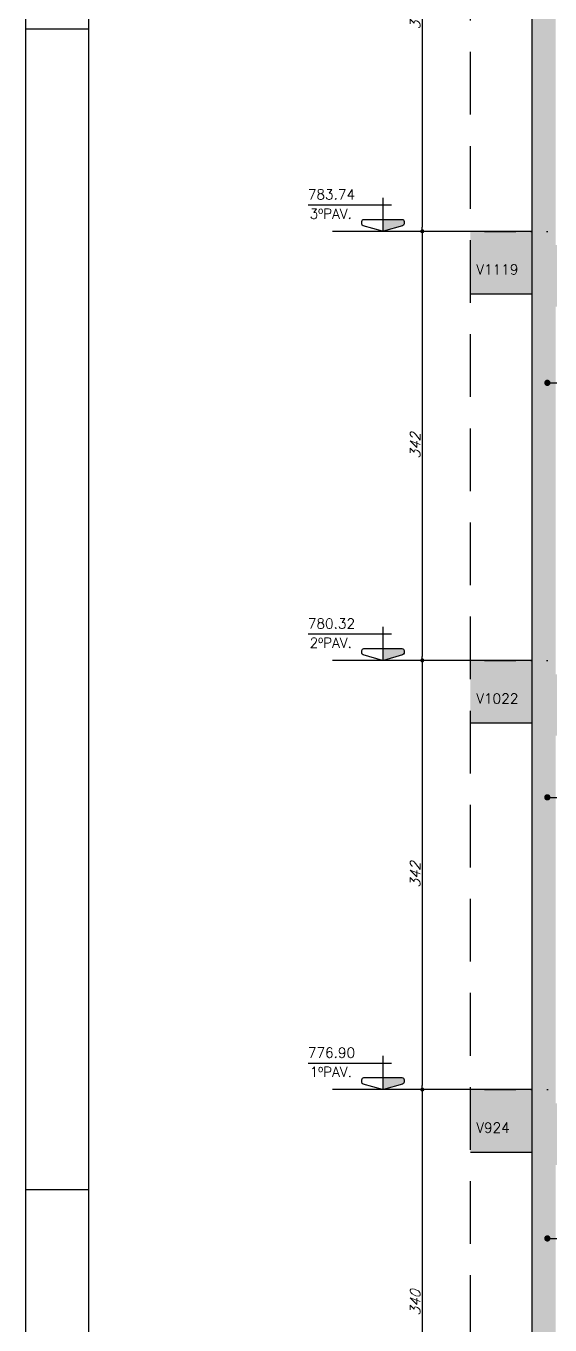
# Model space of a CAD drawing. Header units: millimetres. Extents: x -832 to 3668, y -1574 to 5296.
# Drawn here: x -832 to -415, y 1487 to 2523 of the extents above; entities that cross this region are included whole.
import ezdxf
from ezdxf import colors
from ezdxf.entities.mleader import LeaderData, LeaderLine
from ezdxf.enums import TextEntityAlignment as Align
from ezdxf.math import Vec2, Vec3

# ---------------------------------------------------------------- set-up
doc = ezdxf.new("R2010")
doc.units = ezdxf.units.MM
doc.header["$LTSCALE"] = 50
doc.linetypes.add('DASHED', pattern=[0.75, 0.5, -0.25])
doc.linetypes.add('DIVIDE2', pattern=[0.625, 0.25, -0.125, 0, -0.125, 0, -0.125])
for name, color, linetype in [('F-AUX', 2, 'Continuous'), ('F-AUX-RED', 1, 'Continuous'), ('F-CORTE', 4, 'Continuous'), ('F-COTAS', 106, 'Continuous'), ('F-EIXOS-DET', 1, 'Continuous'), ('F-MARGEM', 1, 'Continuous'), ('F-NÍVEL-VISTA', 2, 'Continuous'), ('F-SOLIDO', 71, 'Continuous'), ('F-TEXTO', 6, 'Continuous'), ('F-TEXTO-YELLOW', 2, 'Continuous'), ('F-VISTA', 2, 'Continuous'), ('F-VISTA SÓLIDO', 254, 'Continuous')]:
    doc.layers.add(name, color=color, linetype=linetype)
doc.styles.add('CP-TEXT-INCL', font='romans.shx', dxfattribs={"oblique": 20})
doc.styles.add('MCP', font='romans.shx')
doc.styles.get("Standard").update_dxf_attribs({"font": 'arial.ttf'})
doc.dimstyles.new('CP-COTAS-50', dxfattribs={"dimscale": 0.64, "dimtxt": 12.5, "dimasz": 5, "dimexe": 5, "dimexo": 5, "dimgap": 2.5, "dimtad": 1, "dimdec": 1, "dimdsep": 46, "dimtxsty": 'CP-TEXT-INCL', "dimblk1": 'DOT', "dimblk2": 'DOT', "dimsah": 1, "dimcen": 9, "dimclrd": 256, "dimclre": 256, "dimclrt": 256, "dimadec": 0, "dimazin": 0, "dimtfac": 1, "dimtdec": 1, "dimtmove": 2, "dimatfit": 3, "dimldrblk": 'DOT', "dimfxl": 5, "dimtolj": 1, "dimarcsym": 0})
pattern_1 = [(0, (0, 0), (0, 6.985), [5.08, -1.905]), (90, (0, 0), (-6.985, 4e-16), [5.08, -1.905])]

# ---------------------------------------------------------------- blocks, each defined once
blk = doc.blocks.new('A0-1L_900')
at = {"layer": 'F-MARGEM', "color": 2}
for p, q in [((63.4, 90), (63.4, 89)), ((81.9, 90), (81.9, 89))]:
    blk.add_line(p, q, dxfattribs=at)
blk.add_lwpolyline([(0, 0), (0, 90), (137.4, 90), (137.4, 0)], close=True, dxfattribs=at)
at = {"layer": 'F-MARGEM', "color": 7}
blk.add_lwpolyline([(2.5, 89), (136.4, 89), (136.4, 1), (2.5, 1)], close=True, dxfattribs=at)
blk = doc.blocks.new('Nível - Vista')
at = {"layer": 'F-NÍVEL-VISTA'}
blk.add_hatch(color=71, dxfattribs=at).paths.add_polyline_path([(0, 0.238), (-0.38, 0.238, 0.414214), (-0.42, 0.198), (-0.42, 0.148, 0.331206), (-0.391, 0.11), (-0.011, 0.002, 0.072993), (0, 0)])
at = {"layer": 'F-NÍVEL-VISTA', "color": 2}
for p, q in [((-0.168, 0.521), (1.493, 0.521)), ((0, 0.67), (0, 0))]:
    blk.add_line(p, q, dxfattribs=at)
blk.add_lwpolyline([(-0.011, 0.002, 0.146769), (0.011, 0.002), (0.391, 0.11, 0.331206), (0.42, 0.148), (0.42, 0.198, 0.414214), (0.38, 0.238), (-0.38, 0.238, 0.414214), (-0.42, 0.198), (-0.42, 0.148, 0.331206), (-0.391, 0.11), (-0.011, 0.002, 0.146769), (0.011, 0.002)], format="xyb", dxfattribs=at)
at = {"layer": 'F-TEXTO', "color": 3, "style": 'MCP'}
for tag, p in [('NÍVEL', (1.026, 0.636)), ('NÍVEL_DETALHE', (1.02, 0.186))]:
    blk.add_attdef(tag, text='', height=0.2, dxfattribs=at).set_placement(p, align=Align.CENTER)
blk = doc.blocks.new('_DOT')
at = {"color": 0, "linetype": 'ByBlock'}
blk.add_line((-0.5, 0), (-1, 0), dxfattribs=at)
at = {"color": 0, "linetype": 'ByBlock', "const_width": 0.5}
blk.add_lwpolyline([(-0.25, 0, 1), (0.25, 0, 1)], format="xyb", close=True, dxfattribs=at)
blk = doc.blocks.new('*D75')
at = {"layer": 'DEFPOINTS', "color": 0, "transparency": 16777216}
for p in [(-516.4, 2701.1), (-516.4, 2359.1), (-516.4, 2359.1)]:
    blk.add_point(p, dxfattribs=at)
at = {"layer": 'F-COTAS', "lineweight": -2, "transparency": 16777216}
blk.add_line((-516.4, 2697.9), (-516.4, 2362.3), dxfattribs=at)
at = {"layer": 'F-COTAS', "lineweight": -2, "transparency": 16777216, "xscale": 3.2, "yscale": 3.2, "zscale": 3.2}
for p, rotation in [((-516.4, 2701.1), 90), ((-516.4, 2359.1), 270)]:
    blk.add_blockref('_DOT', p, dxfattribs=dict(at, rotation=rotation))
at = {"layer": 'F-COTAS', "transparency": 16777216, "insert": (-522, 2530.1), "char_height": 8, "attachment_point": 5, "rotation": 90, "style": 'CP-TEXT-INCL'}
blk.add_mtext('\\A1;342', dxfattribs=at)
blk = doc.blocks.new('*D76')
at = {"layer": 'DEFPOINTS', "color": 0, "transparency": 16777216}
for p in [(-516.4, 2359.1), (-516.4, 2017.1), (-516.4, 2017.1)]:
    blk.add_point(p, dxfattribs=at)
at = {"layer": 'F-COTAS', "lineweight": -2, "transparency": 16777216}
blk.add_line((-516.4, 2355.9), (-516.4, 2020.3), dxfattribs=at)
at = {"layer": 'F-COTAS', "lineweight": -2, "transparency": 16777216, "xscale": 3.2, "yscale": 3.2, "zscale": 3.2}
for p, rotation in [((-516.4, 2359.1), 90), ((-516.4, 2017.1), 270)]:
    blk.add_blockref('_DOT', p, dxfattribs=dict(at, rotation=rotation))
at = {"layer": 'F-COTAS', "transparency": 16777216, "insert": (-522, 2188.1), "char_height": 8, "attachment_point": 5, "rotation": 90, "style": 'CP-TEXT-INCL'}
blk.add_mtext('\\A1;342', dxfattribs=at)
blk = doc.blocks.new('*D77')
at = {"layer": 'DEFPOINTS', "color": 0, "transparency": 16777216}
for p in [(-516.4, 2017.1), (-516.4, 1675.1), (-516.4, 1675.1)]:
    blk.add_point(p, dxfattribs=at)
at = {"layer": 'F-COTAS', "lineweight": -2, "transparency": 16777216}
blk.add_line((-516.4, 2013.9), (-516.4, 1678.3), dxfattribs=at)
at = {"layer": 'F-COTAS', "lineweight": -2, "transparency": 16777216, "xscale": 3.2, "yscale": 3.2, "zscale": 3.2}
for p, rotation in [((-516.4, 2017.1), 90), ((-516.4, 1675.1), 270)]:
    blk.add_blockref('_DOT', p, dxfattribs=dict(at, rotation=rotation))
at = {"layer": 'F-COTAS', "transparency": 16777216, "insert": (-522, 1846.1), "char_height": 8, "attachment_point": 5, "rotation": 90, "style": 'CP-TEXT-INCL'}
blk.add_mtext('\\A1;342', dxfattribs=at)
blk = doc.blocks.new('*D78')
at = {"layer": 'DEFPOINTS', "color": 0, "transparency": 16777216}
for p in [(-516.4, 1675.1), (-516.4, 1335.1), (-516.4, 1335.1)]:
    blk.add_point(p, dxfattribs=at)
at = {"layer": 'F-COTAS', "lineweight": -2, "transparency": 16777216}
blk.add_line((-516.4, 1671.9), (-516.4, 1338.3), dxfattribs=at)
at = {"layer": 'F-COTAS', "lineweight": -2, "transparency": 16777216, "xscale": 3.2, "yscale": 3.2, "zscale": 3.2}
for p, rotation in [((-516.4, 1675.1), 90), ((-516.4, 1335.1), 270)]:
    blk.add_blockref('_DOT', p, dxfattribs=dict(at, rotation=rotation))
at = {"layer": 'F-COTAS', "transparency": 16777216, "insert": (-522, 1505.1), "char_height": 8, "attachment_point": 5, "rotation": 90, "style": 'CP-TEXT-INCL'}
blk.add_mtext('\\A1;340', dxfattribs=at)

msp = doc.modelspace()

# ---------------------------------------------------------------- hatches: boundary and pattern name
h = msp.add_hatch()
h.set_pattern_fill('ANGLE', color=256)
h.set_pattern_definition(pattern_1)
h.paths.add_polyline_path([(-609.09, 2367.14), (-569.66, 2367.14), (-569.66, 2379.14), (-609.09, 2379.14)], flags=9)
h = msp.add_hatch()
h.set_pattern_fill('ANGLE', color=256)
h.set_pattern_definition(pattern_1)
h.paths.add_polyline_path([(-475.02, 2322.72), (-435.59, 2322.72), (-435.59, 2334.72), (-475.02, 2334.72)], flags=9)
h = msp.add_hatch()
h.set_pattern_fill('ANGLE', color=256)
h.set_pattern_definition(pattern_1)
h.paths.add_polyline_path([(-516.14, 2173.83), (-516.14, 2198.4), (-527.89, 2202.68), (-527.89, 2178.11)], flags=9)
h = msp.add_hatch()
h.set_pattern_fill('ANGLE', color=256)
h.set_pattern_definition(pattern_1)
h.paths.add_polyline_path([(-610.63, 2040.49), (-567.01, 2040.49), (-567.01, 2052.49), (-610.63, 2052.49)], flags=9)
h = msp.add_hatch()
h.set_pattern_fill('ANGLE', color=256)
h.set_pattern_definition(pattern_1)
h.paths.add_polyline_path([(-609.09, 2025.13), (-569.66, 2025.13), (-569.66, 2037.13), (-609.09, 2037.13)], flags=9)
h = msp.add_hatch()
h.set_pattern_fill('ANGLE', color=256)
h.set_pattern_definition(pattern_1)
h.paths.add_polyline_path([(-475.02, 1980.72), (-435.21, 1980.72), (-435.21, 1992.72), (-475.02, 1992.72)], flags=9)
h = msp.add_hatch()
h.set_pattern_fill('ANGLE', color=256)
h.set_pattern_definition(pattern_1)
h.paths.add_polyline_path([(-516.14, 1831.83), (-516.14, 1856.4), (-527.89, 1860.68), (-527.89, 1836.11)], flags=9)
h = msp.add_hatch()
h.set_pattern_fill('ANGLE', color=256)
h.set_pattern_definition(pattern_1)
h.paths.add_polyline_path([(-610.63, 1698.49), (-567.01, 1698.49), (-567.01, 1710.49), (-610.63, 1710.49)], flags=9)
h = msp.add_hatch()
h.set_pattern_fill('ANGLE', color=256)
h.set_pattern_definition(pattern_1)
h.paths.add_polyline_path([(-608.51, 1683.14), (-570.23, 1683.14), (-570.23, 1695.14), (-608.51, 1695.14)], flags=9)
h = msp.add_hatch()
h.set_pattern_fill('ANGLE', color=256)
h.set_pattern_definition(pattern_1)
h.paths.add_polyline_path([(-475.02, 1638.72), (-442.45, 1638.72), (-442.45, 1650.72), (-475.02, 1650.72)], flags=9)
h = msp.add_hatch()
h.set_pattern_fill('ANGLE', color=256)
h.set_pattern_definition(pattern_1)
h.paths.add_polyline_path([(-516.14, 1490.83), (-516.14, 1515.4), (-527.89, 1519.68), (-527.89, 1495.11)], flags=9)
at = {"layer": 'F-SOLIDO'}
h = msp.add_hatch(color=256, dxfattribs=at)
h.dxf.hatch_style = 1
h.paths.add_polyline_path([(-410.07, 4294.74), (-429.07, 4294.73), (-429.07, -692.94), (-478.03, -692.94), (-478.03, -947.94), (-410.07, -947.94)])
h.paths.add_polyline_path([(-307.57, -692.94), (-410.07, -692.94), (-410.07, -947.94), (-307.57, -947.94)])
at = {"layer": 'F-VISTA SÓLIDO'}
h = msp.add_hatch(color=256, dxfattribs=at)
h.dxf.hatch_style = 1
h.paths.add_polyline_path([(-429.07, 2359.06), (-478.03, 2359.06), (-478.03, 2309.06), (-429.07, 2309.06)])
h.paths.add_polyline_path([(-247.95, 2348.06), (-410.07, 2348.06), (-410.07, 2299.06), (-171.74, 2299.06)])
h.paths.add_polyline_path([(166.93, 2359.06), (-188.05, 2359.06), (-205.16, 2348.06), (-184.57, 2348.06), (-184.57, 2346.06), (-186.57, 2346.06), (-186.57, 2330.06), (-156.57, 2330.06), (-156.57, 2328.06), (-158.57, 2328.06), (-158.57, 2312.06), (-128.57, 2312.06), (-128.57, 2310.06), (-130.57, 2310.06), (-130.57, 2299.06), (166.93, 2299.06)])
h = msp.add_hatch(color=256, dxfattribs=at)
h.dxf.hatch_style = 1
h.paths.add_polyline_path([(-429.07, 2017.06), (-478.03, 2017.06), (-478.03, 1967.06), (-429.07, 1967.06)])
h.paths.add_polyline_path([(-247.95, 2006.06), (-410.07, 2006.06), (-410.07, 1957.06), (-171.74, 1957.06)])
h.paths.add_polyline_path([(166.93, 2017.06), (-188.05, 2017.06), (-205.16, 2006.06), (-184.57, 2006.06), (-184.57, 2004.06), (-186.57, 2004.06), (-186.57, 1988.06), (-156.57, 1988.06), (-156.57, 1986.06), (-158.57, 1986.06), (-158.57, 1970.06), (-128.57, 1970.06), (-128.57, 1968.06), (-130.57, 1968.06), (-130.57, 1957.06), (166.93, 1957.06)])
h = msp.add_hatch(color=256, dxfattribs=at)
h.dxf.hatch_style = 1
h.paths.add_polyline_path([(166.93, 1675.06), (-188.05, 1675.06), (-205.16, 1664.06), (-184.57, 1664.06), (-184.57, 1662.06), (-186.57, 1662.06), (-186.57, 1646.06), (-156.57, 1646.06), (-156.57, 1644.06), (-158.57, 1644.06), (-158.57, 1628.06), (-128.57, 1628.06), (-128.57, 1626.06), (-130.57, 1626.06), (-130.57, 1615.06), (166.93, 1615.06)])
h.paths.add_polyline_path([(-247.95, 1664.06), (-410.07, 1664.06), (-410.07, 1615.06), (-171.74, 1615.06)])
h.paths.add_polyline_path([(-429.07, 1675.06), (-478.03, 1675.06), (-478.03, 1625.06), (-429.07, 1625.06)])

# ---------------------------------------------------------------- linework, layer by layer
at = {"layer": 'F-AUX', "color": 1, "linetype": 'DASHED', "ltscale": 2}
msp.add_line((-478.03, -997.94), (-478.03, 4294.69), dxfattribs=at)
at = {"layer": 'F-CORTE'}
msp.add_line((-429.07, 4294.73), (-429.07, -692.94), dxfattribs=at)
at = {"layer": 'F-EIXOS-DET'}
for points in [[(-478.03, 2359.06), (-588.03, 2359.06)], [(-478.03, 2017.06), (-588.03, 2017.06)], [(-478.03, 1675.06), (-588.03, 1675.06)]]:
    msp.add_lwpolyline(points, dxfattribs=at)
at = {"layer": 'F-EIXOS-DET', "color": 252, "linetype": 'DIVIDE2', "ltscale": 2}
for points in [[(-466.84, 2359.06), (248.16, 2359.06)], [(-466.84, 2017.06), (248.16, 2017.06)], [(-466.74, 1675.06), (248.26, 1675.06)]]:
    msp.add_lwpolyline(points, dxfattribs=at)
at = {"layer": 'F-VISTA'}
for p, q in [((-429.07, 2359.06), (-478.03, 2359.06)), ((-429.07, 2309.06), (-478.03, 2309.06)), ((-429.07, 2017.06), (-478.03, 2017.06)), ((-429.07, 1967.06), (-478.03, 1967.06)), ((-429.07, 1675.06), (-478.03, 1675.06)), ((-429.07, 1625.06), (-478.03, 1625.06))]:
    msp.add_line(p, q, dxfattribs=at)

# ---------------------------------------------------------------- block references
at = {"layer": 'F-MARGEM', "xscale": 50, "yscale": 50, "zscale": 50, "rotation": 90}
msp.add_blockref('A0-1L_900', (3667.68, -1574.47), dxfattribs=at)
at = {"layer": 'F-NÍVEL-VISTA', "linetype": 'Continuous'}
ref = msp.add_blockref('Nível - Vista', (-547.78, 2359.06), dxfattribs=dict(at, xscale=-40, yscale=40, zscale=40))
ref.add_attrib('NÍVEL', '783.74', dxfattribs={"layer": 'F-TEXTO', "color": 3, "height": 8, "style": 'MCP'}).set_placement((-588.82, 2384.49), align=Align.CENTER)
ref = msp.add_blockref('Nível - Vista', (-547.78, 2017.06), dxfattribs=dict(at, xscale=-40, yscale=40, zscale=40))
ref.add_attrib('NÍVEL', '780.32', dxfattribs={"layer": 'F-TEXTO', "color": 3, "height": 8, "style": 'MCP'}).set_placement((-588.82, 2042.49), align=Align.CENTER)
ref = msp.add_blockref('Nível - Vista', (-547.78, 1675.06), dxfattribs=dict(at, xscale=-40, yscale=40, zscale=40))
ref.add_attrib('NÍVEL', '776.90', dxfattribs={"layer": 'F-TEXTO', "color": 3, "height": 8, "style": 'MCP'}).set_placement((-588.82, 1700.49), align=Align.CENTER)

# ---------------------------------------------------------------- texts
at = {"layer": 'F-TEXTO', "color": 3, "style": 'MCP'}
for s, p in [('3ºPAV.', (-589.37, 2369.14)), ('2ºPAV.', (-589.37, 2027.13)), ('1ºPAV.', (-589.37, 1685.14))]:
    msp.add_text(s, height=8, dxfattribs=at).set_placement(p, align=Align.CENTER)
at = {"layer": 'F-TEXTO-YELLOW', "style": 'MCP'}
for s, p in [('V1119', (-473.4, 2324.72)), ('V1022', (-473.4, 1982.72)), ('V924', (-473.4, 1640.72))]:
    msp.add_text(s, height=8, dxfattribs=at).set_placement(p)

# ---------------------------------------------------------------- dimensions: what is measured, and where the dimension line sits
at = {"layer": 'F-COTAS'}
for base, p1, p2, picture, middle in [((-516.42, 2359.06), (-516.42, 2701.06), (-516.42, 2359.06), '*D75', (-522.02, 2530.06)), ((-516.42, 2017.06), (-516.42, 2359.06), (-516.42, 2017.06), '*D76', (-522.02, 2188.06)), ((-516.42, 1675.06), (-516.42, 2017.06), (-516.42, 1675.06), '*D77', (-522.02, 1846.06)), ((-516.42, 1335.06), (-516.42, 1675.06), (-516.42, 1335.06), '*D78', (-522.02, 1505.06))]:
    dim = msp.add_linear_dim(base=base, p1=p1, p2=p2, angle=90, dimstyle='CP-COTAS-50', override={"dimfxl": 2.5}, dxfattribs=at)
    dim.commit()
    dim.dimension.update_dxf_attribs({"geometry": picture, "text_midpoint": middle})

# ---------------------------------------------------------------- leaders
at = {"layer": 'F-AUX-RED'}
ml = msp.add_multileader_mtext('Standard', dxfattribs=at)
ml.set_content('', color=256)
ml.set_leader_properties()
ml.set_arrow_properties(name='DOT')
ml.build(insert=Vec2(0, 0))
ml.multileader.update_dxf_attribs({"text_right_attachment_type": 6, "dogleg_length": 0.36, "arrow_head_size": 5})
ctx = ml.context
ctx.base_point, ctx.char_height, ctx.arrow_head_size, ctx.landing_gap_size, ctx.plane_origin = Vec3(-362.58, 2238.33), 0.18, 5, 0.09, Vec3(-416.72, 2256.33)
ctx.right_attachment = 6
notes = []
notes.append((ctx, [(0, (1, 1, 0), (-396.07, 2238.33), (1, 0), 33.49, [(0, [(-416.72, 2238.33)], 0, [])])]))
ctx.mtext.insert, ctx.mtext.flow_direction = Vec3(-362.49, 2238.42), 5
ml = msp.add_multileader_mtext('Standard', dxfattribs=at)
ml.set_content('', color=256)
ml.set_leader_properties()
ml.set_arrow_properties(name='DOT')
ml.build(insert=Vec2(0, 0))
ml.multileader.update_dxf_attribs({"text_right_attachment_type": 6, "dogleg_length": 0.36, "arrow_head_size": 5})
ctx = ml.context
ctx.base_point, ctx.char_height, ctx.arrow_head_size, ctx.landing_gap_size, ctx.plane_origin = Vec3(-362.58, 1907.97), 0.18, 5, 0.09, Vec3(-416.72, 1925.97)
ctx.right_attachment = 6
notes.append((ctx, [(0, (1, 1, 0), (-396.07, 1907.97), (1, 0), 33.49, [(0, [(-416.72, 1907.97)], 0, [])])]))
ctx.mtext.insert, ctx.mtext.flow_direction = Vec3(-362.49, 1908.06), 5
ml = msp.add_multileader_mtext('Standard', dxfattribs=at)
ml.set_content('', color=256)
ml.set_leader_properties()
ml.set_arrow_properties(name='DOT')
ml.build(insert=Vec2(0, 0))
ml.multileader.update_dxf_attribs({"text_right_attachment_type": 6, "dogleg_length": 0.36, "arrow_head_size": 5})
ctx = ml.context
ctx.base_point, ctx.char_height, ctx.arrow_head_size, ctx.landing_gap_size, ctx.plane_origin = Vec3(-362.58, 1556.47), 0.18, 5, 0.09, Vec3(-416.72, 1574.47)
ctx.right_attachment = 6
notes.append((ctx, [(0, (1, 1, 0), (-396.07, 1556.47), (1, 0), 33.49, [(0, [(-416.72, 1556.47)], 0, [])])]))
ctx.mtext.insert, ctx.mtext.flow_direction = Vec3(-362.49, 1556.56), 5
for ctx, leaders in notes:
    for number, flags, end, landing, length, lines in leaders:
        leader = LeaderData()
        leader.index, (leader.has_last_leader_line, leader.has_dogleg_vector, leader.attachment_direction) = number, flags
        leader.last_leader_point, leader.dogleg_vector, leader.dogleg_length = Vec3(end), Vec3(landing), length
        for number, points, colour, breaks in lines:
            line = LeaderLine()
            line.index, line.vertices, line.color, line.breaks = number, Vec3.list(points), colors.encode_raw_color(colour), breaks
            leader.lines.append(line)
        ctx.leaders.append(leader)

doc.saveas('drawing.dxf')
